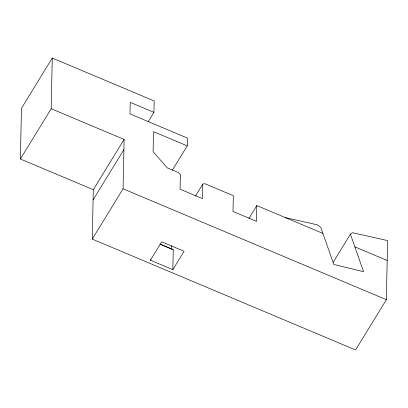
<?xml version="1.0" encoding="UTF-8"?>
<svg xmlns="http://www.w3.org/2000/svg" width="408" height="408" viewBox="0 0 408 408"><rect width="100%" height="100%" fill="white"/><g stroke="black" fill="none" stroke-linecap="round" stroke-linejoin="round"><path stroke-width="0.61" d="M333.183 262.288L350.401 234.172L352.451 232.698L387.6 240.582L386.361 299.676L355.567 349.962L92.269 239.098L93.304 189.7L20.4 158.998L21.461 108.324L52.255 58.038L154.168 100.949L153.933 112.338L148.272 121.574M20.4 158.998L51.194 108.717L52.255 58.038M92.269 239.098L123.068 188.812L124.103 139.414L51.194 108.717M150.424 260.212L161.69 241.822L184.095 251.257L172.834 269.647L150.424 260.212L150.45 258.973M172.834 269.647L173.247 249.818L171.681 248.906L171.748 245.749M172.349 170.187L187.246 145.855L187.41 138.093L129.974 113.903L130.213 102.352L153.933 112.338M322.906 233.407L256.826 205.581L256.494 221.365L232.988 211.471L233.32 195.682L204.806 183.677L202.781 184.1L202.48 198.619L180.071 189.184L180.377 174.665L178.408 172.559L167.163 167.826L153.107 151.628L153.525 131.656L187.246 145.855M93.304 189.7L124.103 139.414M93.09 199.889L123.889 149.603M195.498 195.998L202.781 184.1M248.941 218.459L256.826 205.581M285.585 217.688L317.363 224.823L320.841 227.511L333.795 264.43L363.584 271.718L350.401 234.172M354.858 246.855L387.182 260.472M123.068 188.812L386.361 299.676M160.191 244.071L171.681 248.906M160.033 244.254L173.247 249.818"/></g></svg>
